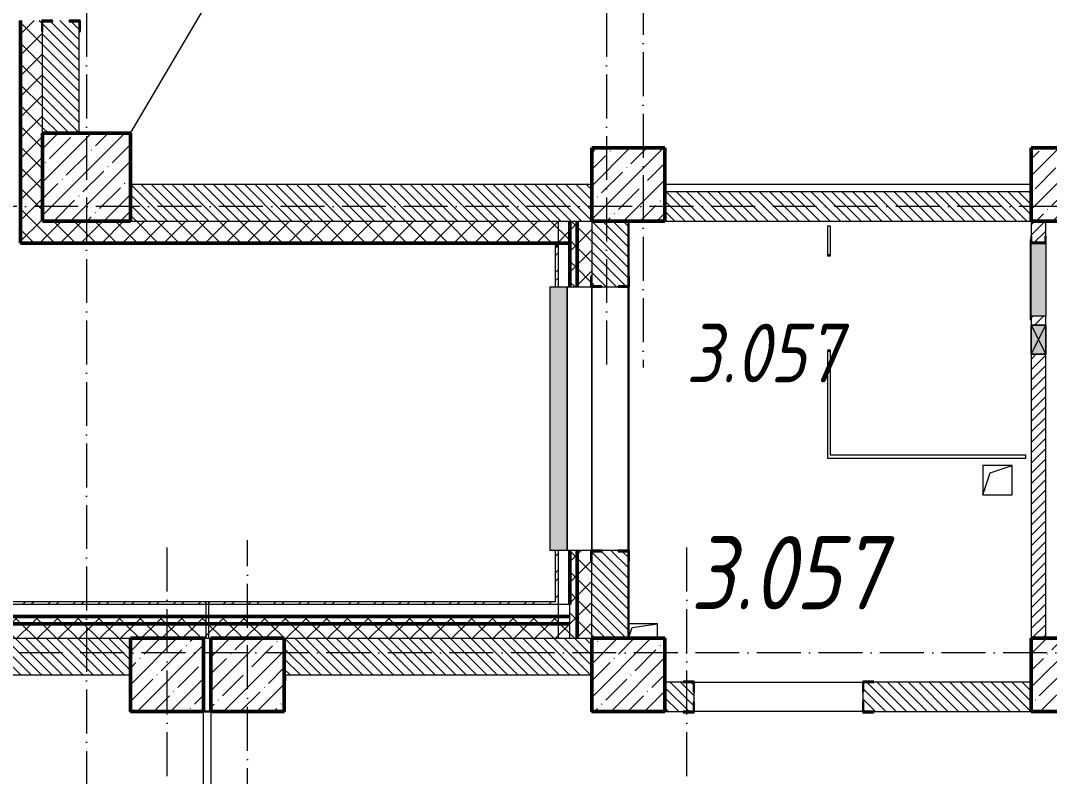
# Model space of a CAD drawing. Header units: millimetres. Extents: x -213536 to 1564669, y -45299 to 942238.
# Drawn here: x 620321 to 627346, y 294819 to 299982 of the extents above; entities that cross this region are included whole.
import ezdxf

# ---------------------------------------------------------------- set-up
doc = ezdxf.new("R2010")
doc.units = ezdxf.units.MM
doc.linetypes.add('50_200_ШТРИХ_1Т_ш5_п1_п1_', pattern=[700, 500, -100, 0, -100])
for name, color, linetype, lineweight in [('3) ЖБ 4м', 3, 'Continuous', 30), ('3.1) ЖБ окна 1.2 м', 102, 'Continuous', 30), ('A-DETL-____-OTLN-4', 7, 'Continuous', 18), ('A-DETL-GENF-OTLN', 7, 'Continuous', 9), ('A-DOOR-OPNG-MCUT', 7, 'Continuous', 35), ('A-FLOR-____-OTLN', 7, 'Continuous', 9), ('A-GENM-____-MCUT', 7, 'Continuous', 25), ('A-GENM-____-OTLN', 7, 'Continuous', 9), ('A-GENM-____-OTLN-1', 7, 'Continuous', 25), ('A-GLAZ-____-OTLN', 7, 'Continuous', 9), ('A-WALL-____-MCUT-2', 7, 'Continuous', 50), ('A-WALL-____-MCUT-3', 7, 'Continuous', 9), ('A-WALL-____-OTLN', 7, 'Continuous', 9), ('A-WALL-____-PATT-1', 7, 'Continuous', 9), ('A-WALL-FNSH-MCUT-1', 7, 'Continuous', 9), ('I-WALL-____-OTLN', 7, 'Continuous', 9), ('S-COLS-____-MCUT', 7, 'Continuous', 50), ('S-COLS-____-OTLN', 7, 'Continuous', 9), ('S-GRID-____-OTLN-1', 7, '50_200_ШТРИХ_1Т_ш5_п1_п1_', 9), ('Марки помещений', 7, 'Continuous', 9)]:
    doc.layers.add(name, color=color, linetype=linetype, lineweight=lineweight)
doc.layers.add('A-DOOR-____-OTLN-2', color=7, linetype='Continuous', lineweight=9, true_color=0xffffff)
doc.layers.add('A-GLAZ-____-OTLN-1', color=7, linetype='Continuous', lineweight=9, true_color=0xc0c0c0)
doc.styles.add('ISOCPEUR_I_2', font='isocpeui.ttf', dxfattribs={"width": 0.85, "height": 2.3})
pattern_1 = [(45, (549721.47, 286281.11), (-70.71068, 70.71068), []), (135, (549721.47, 286281.11), (-70.71068, -70.71068), [])]
pattern_2 = [(45, (549721.47, 286281.11), (-85.53659, 85.53659), []), (45, (549778.5, 286281.11), (-85.53659, 85.53659), [])]
pattern_3 = [(135, (549721.475, 286281.11), (-35.35534, -35.35534), [])]

# ---------------------------------------------------------------- blocks, each defined once
blk = doc.blocks.new('BSC_Колонна _Прямоугольная - 500х500-V23-АР1_План отверстий 3 этажа в осях 1-64_А-ГГ')
at = {"layer": 'S-COLS-____-OTLN'}
h = blk.add_hatch(dxfattribs=at)
h.set_pattern_fill('FP_60', color=256, style=0, pattern_type=2)
h.set_pattern_definition([(45, (-77750, -12581.04), (-114.04925, 114.04925), []), (45, (-77635.95, -12581.04), (-114.04925, 114.04925), [201.613, -40.323, 3.353, -36.97])])
h.paths.add_polyline_path([(-250, -250), (250, -250), (250, 250), (-250, 250)], flags=0)
at = {"layer": 'S-COLS-____-MCUT'}
for p, q in [((250, 250), (-250, 250)), ((-250, 250), (-250, -250)), ((250, -50), (250, 250)), ((-250, -250), (250, -250))]:
    blk.add_line(p, q, dxfattribs=at)
blk = doc.blocks.new('BSC_Колонна _Прямоугольная - 600х600-V84-АР1_План отверстий 3 этажа в осях 1-64_А-ГГ')
at = {"layer": 'S-COLS-____-OTLN'}
h = blk.add_hatch(dxfattribs=at)
h.set_pattern_fill('FP_121', color=256, style=0, pattern_type=2)
h.set_pattern_definition([(45, (-71050, -12631.04), (-114.04925, 114.04925), []), (45, (-70935.95, -12631.04), (-114.04925, 114.04925), [201.613, -40.323, 3.353, -36.97])])
h.paths.add_polyline_path([(-300, -300), (300, -300), (300, 300), (-300, 300)], flags=0)
at = {"layer": 'S-COLS-____-MCUT'}
for p, q in [((300, 300), (-300, 300)), ((-300, 300), (-300, -300)), ((300, -300), (300, 300)), ((-300, -300), (300, -300))]:
    blk.add_line(p, q, dxfattribs=at)
blk = doc.blocks.new('BSC_Колонна _Прямоугольная - 500х500-V133-АР1_План отверстий 3 этажа в осях 1-64_А-ГГ')
at = {"layer": 'S-COLS-____-OTLN'}
h = blk.add_hatch(dxfattribs=at)
h.set_pattern_fill('FP_156', color=256, style=0, pattern_type=2)
h.set_pattern_definition([(45, (-72150, -9231.04), (-114.04925, 114.04925), []), (45, (-72035.95, -9231.04), (-114.04925, 114.04925), [201.613, -40.323, 3.353, -36.97])])
h.paths.add_polyline_path([(-250, -250), (250, -250), (250, 250), (-250, 250)], flags=0)
at = {"layer": 'S-COLS-____-MCUT'}
for p, q in [((250, 250), (-250, 250)), ((-250, 250), (-250, -250)), ((250, -250), (250, 250)), ((-250, -250), (250, -250))]:
    blk.add_line(p, q, dxfattribs=at)
blk = doc.blocks.new('BSC_Колонна _Прямоугольная - 500х500-V134-АР1_План отверстий 3 этажа в осях 1-64_А-ГГ')
at = {"layer": 'S-COLS-____-OTLN'}
h = blk.add_hatch(dxfattribs=at)
h.set_pattern_fill('FP_157', color=256, style=0, pattern_type=2)
h.set_pattern_definition([(45, (-71600, -9231.04), (-114.04925, 114.04925), []), (45, (-71485.95, -9231.04), (-114.04925, 114.04925), [201.613, -40.323, 3.353, -36.97])])
h.paths.add_polyline_path([(-250, -250), (250, -250), (250, 250), (-250, 250)], flags=0)
at = {"layer": 'S-COLS-____-MCUT'}
for p, q in [((250, 250), (-250, 250)), ((-250, 250), (-250, -250)), ((250, -250), (250, 250)), ((-250, -250), (250, -250))]:
    blk.add_line(p, q, dxfattribs=at)
blk = doc.blocks.new('DOR_ДУ_распашная__1Ст_Прямоугольная_ШЕР - Вн_650х2100h_Кабинки С_у-17949503-АР1_План отверстий 3 этажа в осях 1-64_А-ГГ')
at = {"layer": 'A-DOOR-OPNG-MCUT'}
for p, q in [((-325, 10), (-325, -10)), ((325, -10), (325, 10))]:
    blk.add_line(p, q, dxfattribs=at)
blk = doc.blocks.new('BSC_Колонна _Прямоугольная - 500х500-V154-АР1_План отверстий 3 этажа в осях 1-64_А-ГГ')
at = {"layer": 'S-COLS-____-OTLN'}
h = blk.add_hatch(dxfattribs=at)
h.set_pattern_fill('FP_177', color=256, style=0, pattern_type=2)
h.set_pattern_definition([(45, (-74750, -12581.04), (-114.04925, 114.04925), []), (45, (-74635.95, -12581.04), (-114.04925, 114.04925), [201.613, -40.323, 3.353, -36.97])])
h.paths.add_polyline_path([(-250, -250), (250, -250), (250, 250), (-250, 250)], flags=0)
at = {"layer": 'S-COLS-____-MCUT'}
for p, q in [((250, 250), (-250, 250)), ((-250, 250), (-250, -250)), ((250, -250), (250, 250)), ((-250, -250), (250, -250))]:
    blk.add_line(p, q, dxfattribs=at)
blk = doc.blocks.new('BSC_Колонна _Прямоугольная - 500х500-V158-АР1_План отверстий 3 этажа в осях 1-64_А-ГГ')
at = {"layer": 'S-COLS-____-OTLN'}
h = blk.add_hatch(dxfattribs=at)
h.set_pattern_fill('FP_182', color=256, style=0, pattern_type=2)
h.set_pattern_definition([(45, (-77750, -9231.04), (-114.04925, 114.04925), []), (45, (-77635.95, -9231.04), (-114.04925, 114.04925), [201.613, -40.323, 3.353, -36.97])])
h.paths.add_polyline_path([(-250, -250), (250, -250), (250, 250), (-250, 250)], flags=0)
at = {"layer": 'S-COLS-____-MCUT'}
for p, q in [((250, 250), (-250, 250)), ((-250, 250), (-250, -250)), ((250, -250), (250, 250)), ((-250, -250), (250, -250))]:
    blk.add_line(p, q, dxfattribs=at)
blk = doc.blocks.new('BSC_Колонна _Прямоугольная - 500х500-V159-АР1_План отверстий 3 этажа в осях 1-64_А-ГГ')
at = {"layer": 'S-COLS-____-OTLN'}
h = blk.add_hatch(dxfattribs=at)
h.set_pattern_fill('FP_183', color=256, style=0, pattern_type=2)
h.set_pattern_definition([(45, (-74750, -9231.04), (-114.04925, 114.04925), []), (45, (-74635.95, -9231.04), (-114.04925, 114.04925), [201.613, -40.323, 3.353, -36.97])])
h.paths.add_polyline_path([(-250, -250), (250, -250), (250, 250), (-250, 250), (-250, 103.3)], flags=0)
at = {"layer": 'S-COLS-____-MCUT'}
for p, q in [((250, 250), (-250, 250)), ((-250, 250), (-250, -250)), ((250, -250), (250, 250)), ((-250, -250), (250, -250))]:
    blk.add_line(p, q, dxfattribs=at)
blk = doc.blocks.new('Фахверк_СКБ_Уголок - 250_3380-27498580-АР1_План отверстий 3 этажа в осях 1-64_А-ГГ')
at = {"layer": 'A-GENM-____-MCUT'}
for p, q in [((200, 181), (125, 181)), ((125, 181), (125, 106)), ((131, 106), (131, 175)), ((131, 175), (200, 175)), ((200, 175), (200, 181)), ((125, 106), (131, 106)), ((131, -6), (125, -6)), ((125, -6), (125, -81)), ((131, -75), (131, -6)), ((125, -81), (200, -81)), ((200, -75), (131, -75)), ((200, -81), (200, -75))]:
    blk.add_line(p, q, dxfattribs=at)
blk = doc.blocks.new('Фахверк_СКБ_Уголок - 250_2700-27497298-АР1_План отверстий 3 этажа в осях 1-64_А-ГГ')
at = {"layer": 'A-GENM-____-MCUT'}
for p, q in [((200, 181), (125, 181)), ((125, 181), (125, 106)), ((131, 106), (131, 175)), ((131, 175), (200, 175)), ((200, 175), (200, 181)), ((125, 106), (131, 106)), ((131, -6), (125, -6)), ((125, -6), (125, -81)), ((131, -75), (131, -6)), ((125, -81), (200, -81)), ((200, -75), (131, -75)), ((200, -81), (200, -75))]:
    blk.add_line(p, q, dxfattribs=at)
blk = doc.blocks.new('154_Стойка_СКБ_Уголок - СМ-2180_200-28268025-АР1_План отверстий 3 этажа в осях 1-64_А-ГГ')
at = {"layer": 'A-GENM-____-MCUT'}
for p, q in [((125, 156), (125, 81)), ((200, 156), (125, 156)), ((131, 81), (131, 150)), ((131, 150), (200, 150)), ((200, 150), (200, 156)), ((125, 81), (131, 81)), ((131, 19), (125, 19)), ((125, 19), (125, -56)), ((131, -50), (131, 19)), ((125, -56), (200, -56)), ((200, -50), (131, -50)), ((200, -56), (200, -50))]:
    blk.add_line(p, q, dxfattribs=at)
blk = doc.blocks.new('Фахверк_СКБ_Уголок - 200_3550_зеркало-28264001-АР1_План отверстий 3 этажа в осях 1-64_А-ГГ')
at = {"layer": 'A-GENM-____-MCUT'}
for p, q in [((200, 156), (125, 156)), ((125, 156), (125, 81)), ((131, 81), (131, 150)), ((131, 150), (200, 150)), ((200, 150), (200, 156)), ((125, 81), (131, 81)), ((131, 19), (125, 19)), ((125, 19), (125, -56)), ((131, -50), (131, 19)), ((125, -56), (200, -56)), ((200, -50), (131, -50)), ((200, -56), (200, -50))]:
    blk.add_line(p, q, dxfattribs=at)
blk = doc.blocks.new('AR_Отверстие Ниша - Лючок-32404986-АР1_План отверстий 3 этажа в осях 1-64_А-ГГ')
at = {"layer": 'A-GLAZ-____-OTLN'}
blk.add_hatch(color=256, dxfattribs=at).paths.add_polyline_path([(-250, 47), (-250, -50), (250, -50), (250, 50), (-250, 50)], flags=0)
for p, q in [((-250, 50), (250, 50)), ((-250, -50), (-250, 50)), ((250, -50), (-250, -50))]:
    blk.add_line(p, q, dxfattribs=at)
blk = doc.blocks.new('Л_Общий_Лючок - Лючок-29697444-АР1_План отверстий 3 этажа в осях 1-64_А-ГГ')
at = {"layer": 'A-GLAZ-____-OTLN-1'}
blk.add_hatch(color=256, dxfattribs=at).paths.add_polyline_path([(524, 0), (-24, 0), (-24, -6), (524, -6)], flags=0)
at = {"layer": 'A-GLAZ-____-OTLN'}
for p, q in [((-24, 0), (-24, -6)), ((524, 0), (524, -6)), ((-24, -6), (524, -6))]:
    blk.add_line(p, q, dxfattribs=at)
blk = doc.blocks.new('154_Фахверк_СКБ_Швеллер - Тип_100_3960_зеркало-29769493-АР1_План отверстий 3 этажа в осях 1-64_А-ГГ')
at = {"layer": 'A-GENM-____-MCUT'}
for p, q in [((175, 50), (125, 50)), ((125, 50), (125, -50)), ((128, 47), (175, 47)), ((128, -47), (128, 47)), ((175, 47), (175, 50)), ((125, -50), (175, -50)), ((175, -47), (128, -47)), ((175, -50), (175, -47))]:
    blk.add_line(p, q, dxfattribs=at)
blk = doc.blocks.new('AR_Отверстие прямоугольное _в плите_ - AR_Отверстие прямоугольное _в плите_-30459207-АР1_План отверстий 3 этажа в осях 1-64_А-ГГ')
at = {"layer": 'A-GENM-____-OTLN'}
for p, q in [((100, 100), (-100, 100)), ((-100, 100), (-100, -100)), ((-50, 50), (100, 100)), ((100, -100), (100, 100)), ((-100, -100), (-50, 50)), ((-100, -100), (100, -100))]:
    blk.add_line(p, q, dxfattribs=at)
blk = doc.blocks.new('AR_Отверстие прямоугольное _в плите_ - AR_Отверстие прямоугольное _в плите_-30510746-АР1_План отверстий 3 этажа в осях 1-64_А-ГГ')
at = {"layer": 'A-GENM-____-OTLN'}
for p, q in [((100, 50), (-100, 50)), ((-100, -50), (-75, 25)), ((-75, 25), (100, 50)), ((100, -50), (100, 50))]:
    blk.add_line(p, q, dxfattribs=at)
blk = doc.blocks.new('Отлив_СКБ - Отлив витража_120_НВФ-V216-АР1_План отверстий 3 этажа в осях 1-64_А-ГГ')
at = {"layer": 'A-GLAZ-____-OTLN-1'}
for points in [[(0, 2), (1800, 2), (1800, 120), (0, 120), (0, 63)], [(0, 0), (1800, 0), (1800, 2), (0, 2)]]:
    blk.add_hatch(color=256, dxfattribs=at).paths.add_polyline_path(points, flags=0)
at = {"layer": 'A-GLAZ-____-OTLN'}
for p, q in [((0, 83), (0, 120)), ((1800, 120), (0, 120)), ((1800, 120), (1800, 83)), ((0, 2), (1800, 2)), ((1800, 0), (0, 0))]:
    blk.add_line(p, q, dxfattribs=at)
blk = doc.blocks.new('Стены 6 - Стены 4-31195849-АР1_План отверстий 3 этажа в осях 1-64_А-ГГ')
at = {"layer": 'A-WALL-____-MCUT-3'}
for p, q in [((-1798.5, 41030.2), (-1798.5, 41010.2)), ((-1548.5, 41030.2), (-1798.5, 41030.2)), ((-1548.5, 41010.2), (-1548.5, 41030.2)), ((-1798.5, 41010.2), (-1548.5, 41010.2))]:
    blk.add_line(p, q, dxfattribs=at)
blk = doc.blocks.new('AR_Отверстие прямоугольное _в стене__БезПР - AR_Отверстие прямоугольное _в стене__БезПР-36427953-АР1_План отверстий 3 этажа в осях 1-64_А-ГГ')
at = {"layer": 'A-GLAZ-____-OTLN'}
blk.add_hatch(color=256, dxfattribs=at).paths.add_polyline_path([(100, 50), (-100, 50), (-100, -50), (100, -50)], flags=0)
at = {"layer": 'A-DETL-GENF-OTLN'}
for p, q in [((-100, -50), (-100, 50)), ((-100, 50), (100, 50)), ((100, 50), (-100, -50)), ((-100, 50), (100, -50)), ((100, 50), (-100, 50)), ((-100, 50), (-100, -50)), ((100, 50), (100, -50)), ((100, -50), (100, 50)), ((100, -50), (-100, -50)), ((-100, -50), (100, -50))]:
    blk.add_line(p, q, dxfattribs=at)

msp = doc.modelspace()

# ---------------------------------------------------------------- hatches: boundary and pattern name
at = {"layer": 'A-WALL-____-PATT-1'}
h = msp.add_hatch(dxfattribs=at)
h.set_pattern_fill('FP_1', color=256, style=0, pattern_type=2)
h.set_pattern_definition(pattern_1)
h.paths.add_polyline_path([(620321.5, 298612.2), (620471.5, 298612.2), (620471.5, 299907.2), (620465.5, 299907.2), (620465.5, 299982.2), (620321.5, 299982.2)], flags=0)
h.paths.add_polyline_path([(620406.4, 301682.2), (620465.5, 301682.2), (620465.5, 301757.2), (620471.5, 301757.2), (620471.5, 302547.2), (620465.5, 302547.2), (620465.5, 302622.2), (620321.5, 302622.2), (620321.5, 301682.2)], flags=0)
h.paths.add_polyline_path([(620406.4, 304322.2), (620465.5, 304322.2), (620465.5, 304397.2), (620471.5, 304397.2), (620471.5, 305787.2), (620465.5, 305787.2), (620465.5, 305862.2), (620321.5, 305862.2), (620321.5, 304322.2)], flags=0)
h.paths.add_polyline_path([(620406.4, 307562.2), (620465.5, 307562.2), (620465.5, 307637.2), (620471.5, 307637.2), (620471.5, 308427.2), (620465.5, 308427.2), (620465.5, 308502.2), (620321.5, 308502.2), (620321.5, 307562.2)], flags=0)
h.paths.add_polyline_path([(620406.4, 310202.2), (620465.5, 310202.2), (620465.5, 310277.2), (620471.5, 310277.2), (620471.5, 311667.2), (620465.5, 311667.2), (620465.5, 311742.2), (620321.5, 311742.2), (620321.5, 310202.2)], flags=0)
h.paths.add_polyline_path([(620321.5, 313442.2), (620465.5, 313442.2), (620465.5, 313517.2), (620471.5, 313517.2), (620471.5, 314307.2), (620465.5, 314307.2), (620465.5, 314382.2), (620321.5, 314382.2)], flags=0)
h.paths.add_polyline_path([(620321.5, 316082.2), (620465.5, 316082.2), (620465.5, 316157.2), (620471.5, 316157.2), (620471.5, 317547.2), (620465.5, 317547.2), (620465.5, 317622.2), (620321.5, 317622.2)], flags=0)
h.paths.add_polyline_path([(620321.5, 319322.2), (620465.5, 319322.2), (620465.5, 319397.2), (620471.5, 319397.2), (620471.5, 320187.2), (620465.5, 320187.2), (620465.5, 320262.2), (620321.5, 320262.2)], flags=0)
h.paths.add_polyline_path([(620465.5, 321962.2), (620465.5, 322037.2), (620471.5, 322037.2), (620471.5, 323427.2), (620465.5, 323427.2), (620465.5, 323502.2), (620321.5, 323502.2), (620321.5, 321962.2), (620406.4, 321962.2)], flags=0)
h.paths.add_polyline_path([(620465.5, 325202.2), (620465.5, 325277.2), (620471.5, 325277.2), (620471.5, 326067.2), (620465.5, 326067.2), (620465.5, 326142.2), (620321.5, 326142.2), (620321.5, 325202.2), (620406.4, 325202.2)], flags=0)
h.paths.add_polyline_path([(620465.5, 327842.2), (620465.5, 327917.2), (620471.5, 327917.2), (620471.5, 329212.2), (620321.5, 329212.2), (620321.5, 327842.2), (620406.4, 327842.2)], flags=0)
h = msp.add_hatch(dxfattribs=at)
h.set_pattern_fill('FP_6', color=256, style=0, pattern_type=2)
h.set_pattern_definition(pattern_3)
h.paths.add_polyline_path([(620652.5, 299212.2), (620721.5, 299212.2), (620721.5, 299976.2), (620652.5, 299976.2), (620652.5, 299982.2), (620540.5, 299982.2), (620540.5, 299976.2), (620471.5, 299976.2), (620471.5, 299212.2), (620540.5, 299212.2)], flags=0)
h.paths.add_polyline_path([(620540.5, 301682.2), (620652.5, 301682.2), (620652.5, 301688.2), (620721.5, 301688.2), (620721.5, 302616.2), (620652.5, 302616.2), (620652.5, 302622.2), (620540.5, 302622.2), (620540.5, 302616.2), (620471.5, 302616.2), (620471.5, 301688.2), (620540.5, 301688.2)], flags=0)
h.paths.add_polyline_path([(620540.5, 304322.2), (620652.5, 304322.2), (620652.5, 304328.2), (620721.5, 304328.2), (620721.5, 304662.2), (620471.5, 304662.2), (620471.5, 304328.2), (620540.5, 304328.2)], flags=0)
h = msp.add_hatch(dxfattribs=at)
h.set_pattern_fill('FP_6', color=256, style=0, pattern_type=2)
h.set_pattern_definition(pattern_3)
h.paths.add_polyline_path([(624221.5, 298612.2), (624221.5, 298862.2), (621071.5, 298862.2), (621071.5, 298612.2), (623941.3, 298612.2)], flags=0)
h = msp.add_hatch(dxfattribs=at)
h.set_pattern_fill('FP_6', color=256, style=0, pattern_type=2)
h.set_pattern_definition(pattern_3)
h.paths.add_polyline_path([(627221.5, 298612.2), (627221.5, 298812.2), (624721.5, 298812.2), (624721.5, 298612.2), (625708.8, 298612.2)], flags=0)
h = msp.add_hatch(dxfattribs=at)
h.set_pattern_fill('FP_1', color=256, style=0, pattern_type=2)
h.set_pattern_definition(pattern_1)
h.paths.add_polyline_path([(624071.5, 298462.2), (624071.5, 298612.2), (620321.5, 298612.2), (620321.5, 298462.2), (623941.3, 298462.2)], flags=0)
h = msp.add_hatch(dxfattribs=at)
h.set_pattern_fill('FP_1', color=256, style=0, pattern_type=2)
h.set_pattern_definition(pattern_1)
h.paths.add_polyline_path([(624071.5, 295762.2), (624121.5, 295762.2), (624121.5, 296362.2), (624071.5, 296362.2)], flags=0)
h.paths.add_polyline_path([(624121.5, 298162.2), (624121.5, 298612.2), (624071.5, 298612.2), (624071.5, 298162.2)], flags=0)
h = msp.add_hatch(dxfattribs=at)
h.set_pattern_fill('FP_1', color=256, style=0, pattern_type=2)
h.set_pattern_definition(pattern_1)
h.paths.add_polyline_path([(624221.5, 295762.2), (624221.5, 296287.2), (624215.5, 296287.2), (624215.5, 296362.2), (624121.5, 296362.2), (624121.5, 295762.2), (624215.5, 295762.2)], flags=0)
h.paths.add_polyline_path([(624215.5, 298162.2), (624215.5, 298237.2), (624221.5, 298237.2), (624221.5, 298612.2), (624121.5, 298612.2), (624121.5, 298162.2)], flags=0)
h = msp.add_hatch(dxfattribs=at)
h.set_pattern_fill('FP_6', color=256, style=0, pattern_type=2)
h.set_pattern_definition(pattern_3)
h.paths.add_polyline_path([(624402.5, 295762.2), (624471.5, 295762.2), (624471.5, 296356.2), (624402.5, 296356.2), (624402.5, 296362.2), (624290.5, 296362.2), (624290.5, 296356.2), (624221.5, 296356.2), (624221.5, 295762.2), (624383.2, 295762.2)], flags=0)
h.paths.add_polyline_path([(624402.5, 298162.2), (624402.5, 298168.2), (624471.5, 298168.2), (624471.5, 298612.2), (624221.5, 298612.2), (624221.5, 298168.2), (624290.5, 298168.2), (624290.5, 298162.2)], flags=0)
h = msp.add_hatch(dxfattribs=at)
h.set_pattern_fill('FP_5', color=256, style=0, pattern_type=2)
h.set_pattern_definition([(45, (549721.475, 286281.11), (-35.35534, 35.35534), [])])
h.paths.add_polyline_path([(627221.5, 295762.2), (627321.5, 295762.2), (627321.5, 297702.2), (627221.5, 297702.2), (627221.5, 297335.5)], flags=0)
h.paths.add_polyline_path([(627221.5, 297902.2), (627321.5, 297902.2), (627321.5, 297962.2), (627221.5, 297962.2)], flags=0)
h.paths.add_polyline_path([(627318.5, 298465.2), (627318.5, 298512.2), (627321.5, 298512.2), (627321.5, 298612.2), (627221.5, 298612.2), (627221.5, 298512.2), (627224.5, 298512.2), (627224.5, 298465.2)], flags=0)
h = msp.add_hatch(dxfattribs=at)
h.set_pattern_fill('FP_3', color=256, style=0, pattern_type=2)
h.set_pattern_definition(pattern_2)
h.paths.add_polyline_path([(623991.5, 295992.2), (623991.5, 296362.2), (623971.5, 296362.2), (623971.5, 295992.2)], flags=0)
h.paths.add_polyline_path([(623991.5, 298162.2), (623991.5, 298442.2), (623971.5, 298442.2), (623971.5, 298162.2)], flags=0)
h = msp.add_hatch(dxfattribs=at)
h.set_pattern_fill('FP_3', color=256, style=0, pattern_type=2)
h.set_pattern_definition(pattern_2)
h.paths.add_polyline_path([(621586.5, 295992.2), (621586.5, 296012.2), (617721.5, 296012.2), (617721.5, 295992.2), (620406.4, 295992.2)], flags=0)
h.paths.add_polyline_path([(609801.6, 295992.2), (609921.5, 295992.2), (609921.5, 296012.2), (608721.5, 296012.2), (608721.5, 295992.2)], flags=0)
h.paths.add_polyline_path([(606266.7, 295992.2), (606921.5, 295992.2), (606921.5, 296012.2), (605721.5, 296012.2), (605721.5, 295992.2)], flags=0)
h.paths.add_polyline_path([(603921.5, 295992.2), (603921.5, 296012.2), (602721.5, 296012.2), (602721.5, 295992.2), (602731.7, 295992.2)], flags=0)
h.paths.add_polyline_path([(600921.5, 295992.2), (600921.5, 296012.2), (599721.5, 296012.2), (599721.5, 295992.2)], flags=0)
h.paths.add_polyline_path([(596721.5, 295992.2), (597921.5, 295992.2), (597921.5, 296012.2), (596721.5, 296012.2)], flags=0)
h.paths.add_polyline_path([(594921.5, 295992.2), (594921.5, 296012.2), (593721.5, 296012.2), (593721.5, 295992.2), (593894.4, 295992.2)], flags=0)
h.paths.add_polyline_path([(590721.5, 295992.2), (591921.5, 295992.2), (591921.5, 296012.2), (590721.5, 296012.2)], flags=0)
h.paths.add_polyline_path([(588921.5, 295992.2), (588921.5, 296012.2), (588056.5, 296012.2), (588056.5, 295992.2), (588592, 295992.2)], flags=0)
h = msp.add_hatch(dxfattribs=at)
h.set_pattern_fill('FP_3', color=256, style=0, pattern_type=2)
h.set_pattern_definition(pattern_2)
h.paths.add_polyline_path([(623971.5, 295992.2), (623971.5, 296012.2), (621606.5, 296012.2), (621606.5, 295992.2), (623941.3, 295992.2)], flags=0)
h = msp.add_hatch(dxfattribs=at)
h.set_pattern_fill('FP_1', color=256, style=0, pattern_type=2)
h.set_pattern_definition(pattern_1)
h.paths.add_polyline_path([(624071.5, 295862.2), (624071.5, 295912.2), (617721.5, 295912.2), (617721.5, 295862.2), (623941.3, 295862.2)], flags=0)
h.paths.add_polyline_path([(609801.6, 295862.2), (609921.5, 295862.2), (609921.5, 295912.2), (608721.5, 295912.2), (608721.5, 295862.2)], flags=0)
h.paths.add_polyline_path([(606921.5, 295862.2), (606921.5, 295912.2), (605721.5, 295912.2), (605721.5, 295862.2), (606266.7, 295862.2)], flags=0)
h.paths.add_polyline_path([(603921.5, 295862.2), (603921.5, 295912.2), (602721.5, 295912.2), (602721.5, 295862.2), (602731.7, 295862.2)], flags=0)
h.paths.add_polyline_path([(600921.5, 295862.2), (600921.5, 295912.2), (599721.5, 295912.2), (599721.5, 295862.2)], flags=0)
h.paths.add_polyline_path([(596721.5, 295862.2), (597921.5, 295862.2), (597921.5, 295912.2), (596721.5, 295912.2)], flags=0)
h.paths.add_polyline_path([(594921.5, 295862.2), (594921.5, 295912.2), (593721.5, 295912.2), (593721.5, 295862.2), (593894.4, 295862.2)], flags=0)
h.paths.add_polyline_path([(591921.5, 295862.2), (591921.5, 295912.2), (590721.5, 295912.2), (590721.5, 295862.2)], flags=0)
h.paths.add_polyline_path([(588592, 295862.2), (588921.5, 295862.2), (588921.5, 295912.2), (587521.5, 295912.2), (587521.5, 295862.2)], flags=0)
h.paths.add_polyline_path([(584521.5, 295862.2), (585721.5, 295862.2), (585721.5, 295912.2), (584521.5, 295912.2)], flags=0)
h.paths.add_polyline_path([(582721.5, 295862.2), (582721.5, 295912.2), (581521.5, 295912.2), (581522.2, 295862.2)], flags=0)
h.paths.add_polyline_path([(579721.5, 295862.2), (579721.5, 295912.2), (578521.5, 295912.2), (578521.5, 295862.2)], flags=0)
h.paths.add_polyline_path([(576721.5, 295862.2), (576721.5, 295912.2), (573551.5, 295912.2), (573551.5, 295862.2), (574452.3, 295862.2)], flags=0)
h = msp.add_hatch(dxfattribs=at)
h.set_pattern_fill('FP_1', color=256, style=0, pattern_type=2)
h.set_pattern_definition(pattern_1)
h.paths.add_polyline_path([(624071.5, 295762.2), (624071.5, 295862.2), (617721.5, 295862.2), (617721.5, 295768.2), (617796.5, 295768.2), (617796.5, 295762.2), (623941.3, 295762.2)], flags=0)
h.paths.add_polyline_path([(609801.6, 295762.2), (609846.5, 295762.2), (609846.5, 295768.2), (609921.5, 295768.2), (609921.5, 295862.2), (608721.5, 295862.2), (608721.5, 295768.2), (608796.5, 295768.2), (608796.5, 295762.2), (609571.5, 295762.2)], flags=0)
h.paths.add_polyline_path([(606846.5, 295762.2), (606846.5, 295768.2), (606921.5, 295768.2), (606921.5, 295862.2), (605721.5, 295862.2), (605721.5, 295768.2), (605796.5, 295768.2), (605796.5, 295762.2), (606266.7, 295762.2)], flags=0)
h.paths.add_polyline_path([(603846.5, 295762.2), (603846.5, 295768.2), (603921.5, 295768.2), (603921.5, 295862.2), (602721.5, 295862.2), (602721.5, 295768.2), (602796.5, 295768.2), (602796.5, 295762.2), (603571.5, 295762.2)], flags=0)
h.paths.add_polyline_path([(600846.5, 295762.2), (600846.5, 295768.2), (600921.5, 295768.2), (600921.5, 295862.2), (599721.5, 295862.2), (599721.5, 295768.2), (599796.5, 295768.2), (599796.5, 295762.2), (600071.5, 295762.2)], flags=0)
h.paths.add_polyline_path([(597846.5, 295762.2), (597846.5, 295768.2), (597921.5, 295768.2), (597921.5, 295862.2), (596721.5, 295862.2), (596721.5, 295768.2), (596796.5, 295768.2), (596796.5, 295762.2), (597429.3, 295762.2)], flags=0)
h.paths.add_polyline_path([(593796.5, 295762.2), (594846.5, 295762.2), (594846.5, 295768.2), (594921.5, 295768.2), (594921.5, 295862.2), (593721.5, 295862.2), (593721.5, 295768.2), (593796.5, 295768.2)], flags=0)
h.paths.add_polyline_path([(591071.5, 295762.2), (591846.5, 295762.2), (591846.5, 295768.2), (591921.5, 295768.2), (591921.5, 295862.2), (590721.5, 295862.2), (590721.5, 295768.2), (590796.5, 295768.2), (590796.5, 295762.2)], flags=0)
h.paths.add_polyline_path([(588592, 295762.2), (588846.5, 295762.2), (588846.5, 295768.2), (588921.5, 295768.2), (588921.5, 295862.2), (587521.5, 295862.2), (587521.5, 295762.2), (588571.5, 295762.2)], flags=0)
h.paths.add_polyline_path([(585057.1, 295762.2), (585646.5, 295762.2), (585646.5, 295768.2), (585721.5, 295768.2), (585721.5, 295862.2), (584521.5, 295862.2), (584521.5, 295762.2), (585021.5, 295762.2)], flags=0)
h.paths.add_polyline_path([(582646.5, 295762.2), (582646.5, 295768.2), (582721.5, 295768.2), (582721.5, 295862.2), (581521.5, 295862.2), (581522.2, 295768.2), (581596.5, 295768.2), (581596.5, 295762.2)], flags=0)
h.paths.add_polyline_path([(579646.5, 295762.2), (579646.5, 295768.2), (579721.5, 295768.2), (579721.5, 295862.2), (578521.5, 295862.2), (578521.5, 295762.2), (579021.5, 295762.2)], flags=0)
h.paths.add_polyline_path([(576646.5, 295762.2), (576646.5, 295768.2), (576721.5, 295768.2), (576721.5, 295862.2), (573551.5, 295862.2), (573551.5, 295762.2), (576021.5, 295762.2)], flags=0)
h = msp.add_hatch(dxfattribs=at)
h.set_pattern_fill('FP_6', color=256, style=0, pattern_type=2)
h.set_pattern_definition(pattern_3)
h.paths.add_polyline_path([(621071.5, 295512.2), (621071.5, 295762.2), (618571.5, 295762.2), (618571.5, 295512.2), (620406.4, 295512.2)], flags=0)
h = msp.add_hatch(dxfattribs=at)
h.set_pattern_fill('FP_6', color=256, style=0, pattern_type=2)
h.set_pattern_definition(pattern_3)
h.paths.add_polyline_path([(624221.5, 295512.2), (624221.5, 295762.2), (622121.5, 295762.2), (622121.5, 295512.2), (623941.3, 295512.2)], flags=0)
h = msp.add_hatch(dxfattribs=at)
h.set_pattern_fill('FP_6', color=256, style=0, pattern_type=2)
h.set_pattern_definition(pattern_3)
h.paths.add_polyline_path([(626077.5, 295262.2), (627221.5, 295262.2), (627221.5, 295462.2), (626077.5, 295462.2), (626077.5, 295393.2), (626071.5, 295393.2), (626071.5, 295331.2), (626077.5, 295331.2), (626077.5, 295263.2)], flags=0)
h.paths.add_polyline_path([(624721.5, 295262.2), (624915.5, 295262.2), (624915.5, 295331.2), (624921.5, 295331.2), (624921.5, 295393.2), (624915.5, 295393.2), (624915.5, 295462.2), (624721.5, 295462.2), (624721.5, 295456.2)], flags=0)

# ---------------------------------------------------------------- linework, layer by layer
at = {"layer": '3) ЖБ 4м'}
for points in [[(624471.5, 298612.2), (624721.5, 298612.2)], [(624721.5, 295462.2), (624721.5, 295762.2), (624471.5, 295762.2)], [(627221.5, 295762.2), (627221.5, 295462.2)], [(621071.5, 295512.2), (621071.5, 295262.2), (622121.5, 295262.2), (622127.5, 295512.2)], [(624221.5, 295512.2), (624221.5, 295262.2), (624721.5, 295262.2)], [(627221.5, 295262.2), (627721.5, 295262.2)]]:
    msp.add_lwpolyline(points, dxfattribs=at)
at = {"layer": '3.1) ЖБ окна 1.2 м'}
msp.add_lwpolyline([(624471.5, 298612.2), (624471.5, 295762.2)], dxfattribs=at)
at = {"layer": 'A-DETL-____-OTLN-4'}
msp.add_line((621071.5, 299212.2), (638471.5, 328712.2), dxfattribs=at)
at = {"layer": 'A-FLOR-____-OTLN'}
for p, q in [((627221.5, 298862.2), (624721.5, 298862.2)), ((621571.5, 292362.2), (621571.5, 295262.2)), ((621621.5, 295262.2), (621621.5, 292362.2))]:
    msp.add_line(p, q, dxfattribs=at)
at = {"layer": 'A-WALL-____-MCUT-2'}
for p, q in [((620321.5, 299982.2), (620321.5, 298462.2)), ((624071.5, 298162.2), (624071.5, 298612.2)), ((624121.5, 298162.2), (624121.5, 298612.2)), ((620321.5, 298462.2), (624071.5, 298462.2)), ((623991.5, 298442.2), (623971.5, 298442.2)), ((624071.5, 295992.2), (624071.5, 296362.2)), ((624121.5, 295762.2), (624121.5, 296362.2)), ((624071.5, 295912.2), (617721.5, 295912.2)), ((624071.5, 295862.2), (617721.5, 295862.2))]:
    msp.add_line(p, q, dxfattribs=at)
at = {"layer": 'A-WALL-____-MCUT-3'}
for p, q in [((620471.5, 299212.2), (620471.5, 299907.2)), ((620721.5, 299212.2), (620721.5, 299907.2)), ((624221.5, 298862.2), (621071.5, 298862.2)), ((627221.5, 298812.2), (624721.5, 298812.2)), ((621071.5, 298612.2), (624221.5, 298612.2)), ((623991.5, 298612.2), (623991.5, 298162.2)), ((624221.5, 298612.2), (624221.5, 298237.2)), ((624471.5, 298237.2), (624471.5, 298612.2)), ((624721.5, 298612.2), (627221.5, 298612.2)), ((623991.5, 298162.2), (624215.5, 298162.2)), ((624290.5, 298162.2), (624402.5, 298162.2)), ((623991.5, 296362.2), (623991.5, 295762.2)), ((624215.5, 296362.2), (623991.5, 296362.2)), ((624402.5, 296362.2), (624290.5, 296362.2)), ((624221.5, 295762.2), (624221.5, 296287.2)), ((624471.5, 295762.2), (624471.5, 296287.2)), ((624071.5, 295992.2), (617721.5, 295992.2)), ((624071.5, 295762.2), (624071.5, 295992.2)), ((618571.5, 295762.2), (621071.5, 295762.2)), ((621571.5, 295762.2), (621621.5, 295762.2)), ((622121.5, 295762.2), (624221.5, 295762.2)), ((618571.5, 295512.2), (621071.5, 295512.2)), ((622121.5, 295512.2), (624221.5, 295512.2)), ((624846.5, 295462.2), (624721.5, 295462.2)), ((627221.5, 295462.2), (626146.5, 295462.2)), ((624921.5, 295331.2), (624921.5, 295393.2)), ((626071.5, 295393.2), (626071.5, 295331.2)), ((624721.5, 295262.2), (624846.5, 295262.2)), ((626146.5, 295262.2), (627221.5, 295262.2))]:
    msp.add_line(p, q, dxfattribs=at)
at = {"layer": 'A-WALL-____-OTLN'}
for p, q in [((624221.5, 298162.2), (624221.5, 296362.2)), ((624221.5, 296362.2), (624221.5, 298162.2)), ((624471.5, 298162.2), (624471.5, 296362.2))]:
    msp.add_line(p, q, dxfattribs=at)
at = {"layer": 'A-WALL-FNSH-MCUT-1'}
for p, q in [((625851.5, 298577.2), (625831.5, 298577.2)), ((625831.5, 298577.2), (625831.5, 298377.2)), ((625851.5, 298377.2), (625851.5, 298577.2)), ((627221.5, 298612.2), (627221.5, 298512.2)), ((627321.5, 298512.2), (627321.5, 298612.2)), ((623971.5, 298442.2), (623971.5, 298162.2)), ((623971.5, 298162.2), (623991.5, 298162.2)), ((627221.5, 297962.2), (627221.5, 297902.2)), ((627321.5, 297902.2), (627321.5, 297962.2)), ((625831.5, 297727.2), (625831.5, 296992.2)), ((625851.5, 297012.2), (625851.5, 297727.2)), ((627221.5, 297702.2), (627221.5, 295762.2)), ((627321.5, 295762.2), (627321.5, 297702.2)), ((625831.5, 296992.2), (627186.5, 296992.2)), ((627186.5, 297012.2), (625851.5, 297012.2)), ((627186.5, 296992.2), (627186.5, 297012.2)), ((623971.5, 296362.2), (623971.5, 296012.2)), ((623991.5, 296362.2), (623971.5, 296362.2)), ((621586.5, 296012.2), (617721.5, 296012.2)), ((621586.5, 295992.2), (621586.5, 296012.2)), ((623971.5, 296012.2), (621606.5, 296012.2)), ((621606.5, 296012.2), (621606.5, 295992.2))]:
    msp.add_line(p, q, dxfattribs=at)
at = {"layer": 'I-WALL-____-OTLN'}
for p, q in [((624921.5, 295462.2), (626071.5, 295462.2)), ((626071.5, 295262.2), (624921.5, 295262.2))]:
    msp.add_line(p, q, dxfattribs=at)
at = {"layer": 'S-GRID-____-OTLN-1', "color": 251, "ltscale": 0.6, "true_color": 0x636466}
for p, q in [((620771.5, 336162.1), (620771.5, 281971.1)), ((624321.5, 336162.1), (624321.5, 297612.2)), ((624571.5, 335893.9), (624571.5, 297612.2)), ((640040.3, 298712.2), (617048.2, 298712.2)), ((621321.5, 281798.5), (621321.5, 296431.7)), ((621871.5, 281971.1), (621871.5, 296431.7)), ((624871.5, 281798.5), (624871.5, 296431.7)), ((653795.9, 295662.2), (545291.6, 295662.2))]:
    msp.add_line(p, q, dxfattribs=at)

# ---------------------------------------------------------------- block references
at = {"layer": 'A-DOOR-____-OTLN-2', "rotation": 90}
msp.add_blockref('DOR_ДУ_распашная__1Ст_Прямоугольная_ШЕР - Вн_650х2100h_Кабинки С_у-17949503-АР1_План отверстий 3 этажа в осях 1-64_А-ГГ', (625841.5, 298052.2), dxfattribs=at)
at = {"layer": 'A-GENM-____-OTLN'}
for name, p in [('AR_Отверстие прямоугольное _в плите_ - AR_Отверстие прямоугольное _в плите_-30459207-АР1_План отверстий 3 этажа в осях 1-64_А-ГГ', (626991.8, 296841.9)), ('AR_Отверстие прямоугольное _в плите_ - AR_Отверстие прямоугольное _в плите_-30510746-АР1_План отверстий 3 этажа в осях 1-64_А-ГГ', (624571.5, 295812.2))]:
    msp.add_blockref(name, p, dxfattribs=at)
at = {"layer": 'A-GENM-____-OTLN-1'}
for name, p, rotation in [('Фахверк_СКБ_Уголок - 250_3380-27498580-АР1_План отверстий 3 этажа в осях 1-64_А-ГГ', (620546.5, 300107.2), 269.9999999999999), ('154_Фахверк_СКБ_Швеллер - Тип_100_3960_зеркало-29769493-АР1_План отверстий 3 этажа в осях 1-64_А-ГГ', (627271.5, 298337.2), 89.99999999999984), ('Фахверк_СКБ_Уголок - 250_2700-27497298-АР1_План отверстий 3 этажа в осях 1-64_А-ГГ', (624396.5, 298037.2), 89.9999999999999), ('Фахверк_СКБ_Уголок - 250_2700-27497298-АР1_План отверстий 3 этажа в осях 1-64_А-ГГ', (624296.5, 296487.2), 269.9999999999999), ('Фахверк_СКБ_Уголок - 200_3550_зеркало-28264001-АР1_План отверстий 3 этажа в осях 1-64_А-ГГ', (625046.5, 295412.2), 180)]:
    msp.add_blockref(name, p, dxfattribs=dict(at, rotation=rotation))
msp.add_blockref('154_Стойка_СКБ_Уголок - СМ-2180_200-28268025-АР1_План отверстий 3 этажа в осях 1-64_А-ГГ', (625946.5, 295312.2), dxfattribs=at)
at = {"layer": 'A-GLAZ-____-OTLN'}
for name, p, rotation in [('Л_Общий_Лючок - Лючок-29697444-АР1_План отверстий 3 этажа в осях 1-64_А-ГГ', (627221.5, 298462.2), 269.9999999999998), ('AR_Отверстие Ниша - Лючок-32404986-АР1_План отверстий 3 этажа в осях 1-64_А-ГГ', (627271.5, 298212.2), 89.99999999999984), ('Отлив_СКБ - Отлив витража_120_НВФ-V216-АР1_План отверстий 3 этажа в осях 1-64_А-ГГ', (624054.5, 296362.2), 90), ('AR_Отверстие прямоугольное _в стене__БезПР - AR_Отверстие прямоугольное _в стене__БезПР-36427953-АР1_План отверстий 3 этажа в осях 1-64_А-ГГ', (627271.5, 297802.2), 89.99999999999984)]:
    msp.add_blockref(name, p, dxfattribs=dict(at, rotation=rotation))
at = {"layer": 'A-WALL-____-OTLN', "rotation": 89.9999999999999}
msp.add_blockref('Стены 6 - Стены 4-31195849-АР1_План отверстий 3 этажа в осях 1-64_А-ГГ', (662616.7, 297560.7), dxfattribs=at)
at = {"layer": 'S-COLS-____-OTLN'}
for name, p in [('BSC_Колонна _Прямоугольная - 600х600-V84-АР1_План отверстий 3 этажа в осях 1-64_А-ГГ', (620771.5, 298912.2)), ('BSC_Колонна _Прямоугольная - 500х500-V154-АР1_План отверстий 3 этажа в осях 1-64_А-ГГ', (624471.5, 298862.2)), ('BSC_Колонна _Прямоугольная - 500х500-V23-АР1_План отверстий 3 этажа в осях 1-64_А-ГГ', (627471.5, 298862.2)), ('BSC_Колонна _Прямоугольная - 500х500-V134-АР1_План отверстий 3 этажа в осях 1-64_А-ГГ', (621321.5, 295512.2)), ('BSC_Колонна _Прямоугольная - 500х500-V133-АР1_План отверстий 3 этажа в осях 1-64_А-ГГ', (621871.5, 295512.2)), ('BSC_Колонна _Прямоугольная - 500х500-V159-АР1_План отверстий 3 этажа в осях 1-64_А-ГГ', (624471.5, 295512.2)), ('BSC_Колонна _Прямоугольная - 500х500-V158-АР1_План отверстий 3 этажа в осях 1-64_А-ГГ', (627471.5, 295512.2))]:
    msp.add_blockref(name, p, dxfattribs=at)

# ---------------------------------------------------------------- texts
at = {"layer": 'Марки помещений', "color": 114, "true_color": 0x139b48, "insert": (624864.8, 297911.3), "char_height": 400, "width": 785.654, "attachment_point": 1, "style": 'ISOCPEUR_I_2'}
msp.add_mtext('3.057', dxfattribs=at)
at = {"layer": 'Марки помещений', "insert": (624895.1, 296460.5), "char_height": 500, "width": 785.654, "attachment_point": 1, "style": 'ISOCPEUR_I_2'}
msp.add_mtext('3.057', dxfattribs=at)

doc.saveas('drawing.dxf')
